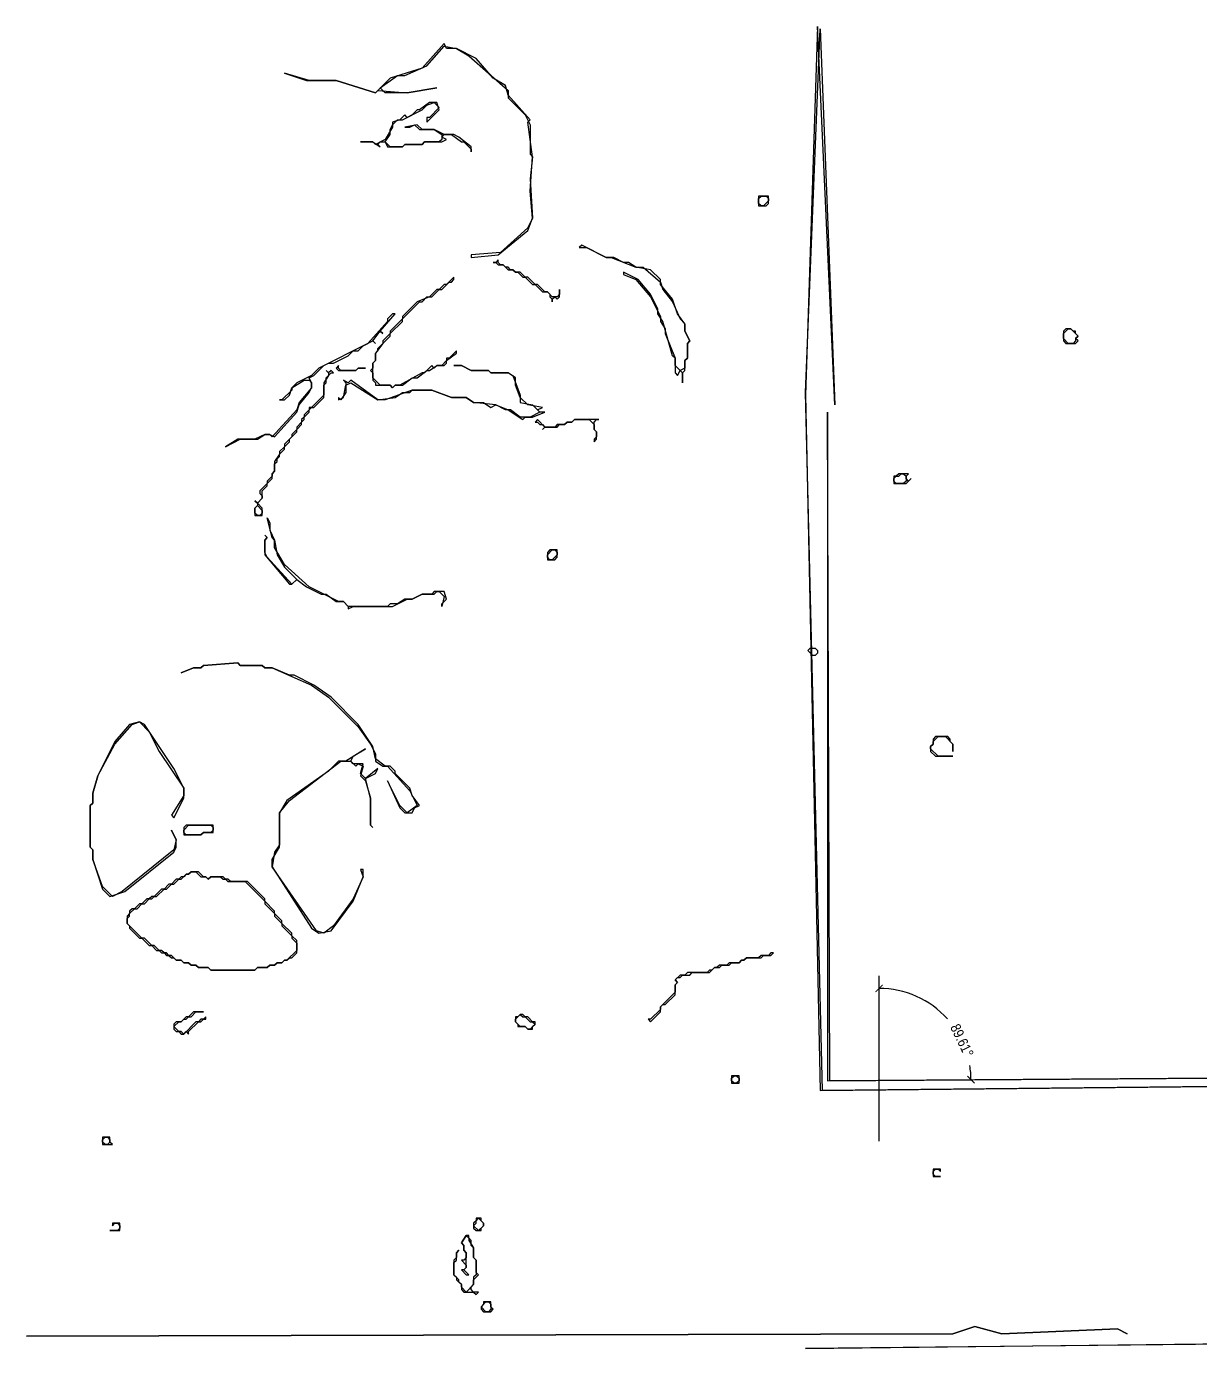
# Model space of a CAD drawing. Header units: inches. Extents: x 0 to 115, y 2 to 63.
# Drawn here: x 0 to 28.86, y 1.69 to 34.19 of the extents above; entities that cross this region are included whole.
import ezdxf

# ---------------------------------------------------------------- set-up
doc = ezdxf.new("R2010")
doc.units = ezdxf.units.IN
doc.styles.add('OpenSansCondensed-Light', font='OpenSansCondensed-Light.ttf')
doc.dimstyles.new('EZDXF', dxfattribs={"dimtxt": 0.25, "dimasz": 0.175, "dimexe": 0.375, "dimexo": 0.125, "dimgap": 0.1, "dimtad": 1, "dimlfac": 100, "dimzin": 12, "dimdsep": 46, "dimtxsty": 'OpenSansCondensed-Light', "dimblk": 'ARCHTICK', "dimcen": 2.5, "dimazin": 3, "dimtfac": 0.5, "dimtmove": 2, "dimatfit": 3, "dimarcsym": 0})

# ---------------------------------------------------------------- blocks, each defined once
blk = doc.blocks.new('_ARCHTICK')
at = {"color": 0, "linetype": 'ByBlock', "const_width": 0.15}
blk.add_lwpolyline([(-0.5, -0.5), (0.5, 0.5)], dxfattribs=at)
blk = doc.blocks.new('*D5')
at = {"color": 0, "lineweight": -2, "transparency": 16777216}
for start, end in [(41.8994, 90), (0.3878, 9.2297)]:
    blk.add_arc((20.959, 8.283), 2.26, start, end, dxfattribs=at)
at = {"layer": 'Defpoints', "color": 0, "transparency": 16777216}
for p in [(20.959, 10.852), (22.084, 10.243), (55.387, 8.516), (19.69, 8.275), (20.959, 6.79)]:
    blk.add_point(p, dxfattribs=at)
at = {"color": 0, "lineweight": -2, "transparency": 16777216, "xscale": 0.175, "yscale": 0.175, "zscale": 0.175}
for p, rotation in [((20.959, 10.544), 180), ((23.219, 8.299), 270.3877827726656)]:
    blk.add_blockref('_ARCHTICK', p, dxfattribs=dict(at, rotation=rotation))
at = {"color": 0, "transparency": 16777216, "insert": (22.998, 9.259), "char_height": 0.25, "attachment_point": 5, "rotation": 295.5645, "style": 'OpenSansCondensed-Light'}
blk.add_mtext('89.61°', dxfattribs=at)

msp = doc.modelspace()

# ---------------------------------------------------------------- linework, layer by layer
msp.add_line((20.9587, 6.79033), (20.9587, 10.85216))
for points in [[(19.4488, 34.1864), (19.1468, 25.1264), (19.5092, 8.0332), (54.964, 8.3956), (57.4404, 8.0936), (54.964, 8.3956), (19.5696, 8.0332), (19.1468, 25.1868), (19.5092, 34.126), (19.8716, 24.8848)], [(19.4488, 34.1864), (19.1468, 25.1264), (19.5092, 8.0332), (54.964, 8.3956), (57.4404, 8.0936), (54.964, 8.3956), (19.5696, 8.0332), (19.1468, 25.1868), (19.5092, 34.126), (19.8716, 24.8848)], [(6.342, 33.0388), (6.8856, 32.8576), (7.6104, 32.8576), (8.5768, 32.5556), (8.6372, 32.616), (9.362, 32.5556), (10.0868, 32.6764), (9.362, 32.5556), (8.8184, 32.5556), (8.6976, 32.6764), (9.1204, 32.9784), (9.3016, 32.9784), (9.8452, 33.22), (10.268, 33.7032), (10.57, 33.6428), (10.872, 33.4616), (11.8384, 32.616), (11.8384, 32.4348), (12.2612, 32.012), (12.382, 31.7704), (12.382, 31.0456), (12.4424, 30.9852), (12.382, 30.4416), (12.4424, 29.4752), (12.3216, 29.2336), (11.6572, 28.6296), (10.9324, 28.5692), (10.9324, 28.5088), (11.5968, 28.5692), (12.3216, 29.1732), (12.4424, 29.4752), (12.382, 30.1396), (12.4424, 30.9852), (12.3216, 31.8308), (12.382, 31.8912), (11.8384, 32.4952), (11.778, 32.7368), (11.476, 32.918), (11.0532, 33.4012), (10.57, 33.6428), (10.3284, 33.6428), (10.268, 33.7636), (9.7244, 33.1596), (8.9392, 32.918), (8.5768, 32.5556), (7.6104, 32.8576), (6.946, 32.8576)], [(6.342, 33.0388), (6.8856, 32.8576), (7.6104, 32.8576), (8.5768, 32.5556), (8.6372, 32.616), (9.362, 32.5556), (10.0868, 32.6764), (9.362, 32.5556), (8.8184, 32.5556), (8.6976, 32.6764), (9.1204, 32.9784), (9.3016, 32.9784), (9.8452, 33.22), (10.268, 33.7032), (10.57, 33.6428), (10.872, 33.4616), (11.8384, 32.616), (11.8384, 32.4348), (12.2612, 32.012), (12.382, 31.7704), (12.382, 31.0456), (12.4424, 30.9852), (12.382, 30.4416), (12.4424, 29.4752), (12.3216, 29.2336), (11.6572, 28.6296), (10.9324, 28.5692), (10.9324, 28.5088), (11.5968, 28.5692), (12.3216, 29.1732), (12.4424, 29.4752), (12.382, 30.1396), (12.4424, 30.9852), (12.3216, 31.8308), (12.382, 31.8912), (11.8384, 32.4952), (11.778, 32.7368), (11.476, 32.918), (11.0532, 33.4012), (10.57, 33.6428), (10.3284, 33.6428), (10.268, 33.7636), (9.7244, 33.1596), (8.9392, 32.918), (8.5768, 32.5556), (7.6104, 32.8576), (6.946, 32.8576)], [(10.9324, 31.106), (10.9324, 31.2268), (10.6304, 31.4684), (10.5096, 31.5288), (10.268, 31.5288), (10.0264, 31.6496), (9.7244, 31.6496), (9.6036, 31.7704), (9.3016, 31.71), (9.4224, 31.71), (9.5432, 31.7704), (9.664, 31.6496), (10.0264, 31.6496), (10.2076, 31.5288), (10.2076, 31.408), (10.1472, 31.3476), (9.7848, 31.3476), (9.7244, 31.2872), (9.3016, 31.2872), (9.2412, 31.2268), (8.9392, 31.2268), (8.8184, 31.3476), (8.9392, 31.5288), (8.9392, 31.6496), (8.9996, 31.7704), (9.1204, 31.8912), (9.2412, 31.8912), (9.7244, 32.1328), (9.8452, 32.2536), (10.0264, 32.314), (10.1472, 32.1932), (9.9056, 31.9516), (9.8452, 31.9516), (9.8452, 31.8308), (10.1472, 32.1328), (10.0868, 32.314), (9.9056, 32.314), (9.664, 32.1328), (9.6036, 32.1328), (9.4828, 32.012), (9.362, 31.9516), (9.3016, 32.012), (9.1808, 31.8912), (8.9996, 31.8308), (8.9996, 31.71), (8.8184, 31.408), (8.5768, 31.2872), (8.5164, 31.3476), (8.2144, 31.3476), (8.5164, 31.3476), (8.6976, 31.2268), (8.6372, 31.2872), (8.6976, 31.3476), (8.8184, 31.3476), (8.8788, 31.2268), (9.2412, 31.2268), (9.3016, 31.2872), (9.7244, 31.2872), (9.7848, 31.3476), (10.2076, 31.3476), (10.3284, 31.408), (10.2076, 31.4684), (10.268, 31.5288), (10.4492, 31.5288), (10.6908, 31.3476), (10.7512, 31.3476), (10.9324, 31.1664)], [(10.9324, 31.106), (10.9324, 31.2268), (10.6304, 31.4684), (10.5096, 31.5288), (10.268, 31.5288), (10.0264, 31.6496), (9.7244, 31.6496), (9.6036, 31.7704), (9.3016, 31.71), (9.4224, 31.71), (9.5432, 31.7704), (9.664, 31.6496), (10.0264, 31.6496), (10.2076, 31.5288), (10.2076, 31.408), (10.1472, 31.3476), (9.7848, 31.3476), (9.7244, 31.2872), (9.3016, 31.2872), (9.2412, 31.2268), (8.9392, 31.2268), (8.8184, 31.3476), (8.9392, 31.5288), (8.9392, 31.6496), (8.9996, 31.7704), (9.1204, 31.8912), (9.2412, 31.8912), (9.7244, 32.1328), (9.8452, 32.2536), (10.0264, 32.314), (10.1472, 32.1932), (9.9056, 31.9516), (9.8452, 31.9516), (9.8452, 31.8308), (10.1472, 32.1328), (10.0868, 32.314), (9.9056, 32.314), (9.664, 32.1328), (9.6036, 32.1328), (9.4828, 32.012), (9.362, 31.9516), (9.3016, 32.012), (9.1808, 31.8912), (8.9996, 31.8308), (8.9996, 31.71), (8.8184, 31.408), (8.5768, 31.2872), (8.5164, 31.3476), (8.2144, 31.3476), (8.5164, 31.3476), (8.6976, 31.2268), (8.6372, 31.2872), (8.6976, 31.3476), (8.8184, 31.3476), (8.8788, 31.2268), (9.2412, 31.2268), (9.3016, 31.2872), (9.7244, 31.2872), (9.7848, 31.3476), (10.2076, 31.3476), (10.3284, 31.408), (10.2076, 31.4684), (10.268, 31.5288), (10.4492, 31.5288), (10.6908, 31.3476), (10.7512, 31.3476), (10.9324, 31.1664)], [(17.9992, 30.0188), (17.9992, 29.7772), (18.1804, 29.7772), (18.2408, 29.8376), (18.2408, 30.0188)], [(17.9992, 30.0188), (17.9992, 29.7772), (18.1804, 29.7772), (18.2408, 29.8376), (18.2408, 30.0188)], [(17.9992, 29.8376), (17.9992, 29.9584), (18.0596, 30.0188), (18.1804, 30.0188), (18.2408, 29.9584), (18.2408, 29.898), (18.12, 29.7772), (18.0596, 29.7772)], [(13.6504, 28.8108), (13.59, 28.7504), (13.7712, 28.7504), (14.2544, 28.5088), (14.3752, 28.5088), (14.9792, 28.2672), (15.1604, 28.2672), (15.5832, 27.9048), (15.6436, 27.7236), (15.8852, 27.4216), (16.0664, 26.9988), (16.1872, 26.878), (16.1872, 26.6968), (16.308, 26.4552), (16.2476, 26.3948), (16.2476, 26.0324), (16.1872, 25.972), (16.1872, 25.7908), (16.0664, 25.7304), (15.9456, 25.8512), (15.9456, 26.0324), (15.8852, 26.0928), (15.6436, 26.9384), (15.5228, 27.1196), (15.5228, 27.2404), (15.3416, 27.6028), (15.0396, 27.9652), (14.6772, 28.1464), (14.6772, 28.086), (14.9792, 27.9652), (15.3416, 27.5424), (15.5832, 27.0592), (15.5832, 26.9384), (15.704, 26.7572), (15.704, 26.6364), (15.9456, 26.0324), (15.9456, 25.67), (16.006, 25.6096), (16.0664, 25.7304), (16.1268, 25.67), (16.1268, 25.4284), (16.1268, 25.67), (16.1872, 25.7304), (16.1872, 25.972), (16.2476, 26.0324), (16.2476, 26.3948), (16.308, 26.4552), (16.1872, 26.6968), (16.1872, 26.878), (16.006, 27.1196), (15.8852, 27.482), (15.5832, 27.8444), (15.5832, 27.9652), (15.3416, 28.2068), (14.9792, 28.2672), (14.798, 28.388), (14.6772, 28.388), (14.4356, 28.5088), (14.2544, 28.5088)], [(13.6504, 28.8108), (13.59, 28.7504), (13.7712, 28.7504), (14.2544, 28.5088), (14.3752, 28.5088), (14.9792, 28.2672), (15.1604, 28.2672), (15.5832, 27.9048), (15.6436, 27.7236), (15.8852, 27.4216), (16.0664, 26.9988), (16.1872, 26.878), (16.1872, 26.6968), (16.308, 26.4552), (16.2476, 26.3948), (16.2476, 26.0324), (16.1872, 25.972), (16.1872, 25.7908), (16.0664, 25.7304), (15.9456, 25.8512), (15.9456, 26.0324), (15.8852, 26.0928), (15.6436, 26.9384), (15.5228, 27.1196), (15.5228, 27.2404), (15.3416, 27.6028), (15.0396, 27.9652), (14.6772, 28.1464), (14.6772, 28.086), (14.9792, 27.9652), (15.3416, 27.5424), (15.5832, 27.0592), (15.5832, 26.9384), (15.704, 26.7572), (15.704, 26.6364), (15.9456, 26.0324), (15.9456, 25.67), (16.006, 25.6096), (16.0664, 25.7304), (16.1268, 25.67), (16.1268, 25.4284), (16.1268, 25.67), (16.1872, 25.7304), (16.1872, 25.972), (16.2476, 26.0324), (16.2476, 26.3948), (16.308, 26.4552), (16.1872, 26.6968), (16.1872, 26.878), (16.006, 27.1196), (15.8852, 27.482), (15.5832, 27.8444), (15.5832, 27.9652), (15.3416, 28.2068), (14.9792, 28.2672), (14.798, 28.388), (14.6772, 28.388), (14.4356, 28.5088), (14.2544, 28.5088)], [(11.476, 28.388), (11.5364, 28.388), (11.5968, 28.3276), (11.7176, 28.3276), (11.8384, 28.2068), (11.9592, 28.2068), (12.0196, 28.1464), (12.08, 28.1464), (12.2008, 28.0256), (12.2612, 28.0256), (12.4424, 27.8444), (12.5028, 27.8444), (12.684, 27.6632), (12.8048, 27.6632), (12.8652, 27.6028), (12.8652, 27.5424), (12.9256, 27.482), (12.9256, 27.4216), (12.9256, 27.482), (12.986, 27.5424), (13.0464, 27.482), (13.1068, 27.5424), (13.1068, 27.7236), (13.1068, 27.6028), (13.0464, 27.5424), (12.9256, 27.5424), (12.8048, 27.6632), (12.7444, 27.6632), (12.5632, 27.8444), (12.5028, 27.8444), (12.3216, 28.0256), (12.2612, 28.0256), (12.1404, 28.1464), (12.0196, 28.1464), (11.9592, 28.2068), (11.8988, 28.2068), (11.8384, 28.2672), (11.778, 28.2672), (11.7176, 28.3276), (11.6572, 28.3276), (11.5968, 28.388), (11.5968, 28.4484), (11.5364, 28.388)], [(11.476, 28.388), (11.5364, 28.388), (11.5968, 28.3276), (11.7176, 28.3276), (11.8384, 28.2068), (11.9592, 28.2068), (12.0196, 28.1464), (12.08, 28.1464), (12.2008, 28.0256), (12.2612, 28.0256), (12.4424, 27.8444), (12.5028, 27.8444), (12.684, 27.6632), (12.8048, 27.6632), (12.8652, 27.6028), (12.8652, 27.5424), (12.9256, 27.482), (12.9256, 27.4216), (12.9256, 27.482), (12.986, 27.5424), (13.0464, 27.482), (13.1068, 27.5424), (13.1068, 27.7236), (13.1068, 27.6028), (13.0464, 27.5424), (12.9256, 27.5424), (12.8048, 27.6632), (12.7444, 27.6632), (12.5632, 27.8444), (12.5028, 27.8444), (12.3216, 28.0256), (12.2612, 28.0256), (12.1404, 28.1464), (12.0196, 28.1464), (11.9592, 28.2068), (11.8988, 28.2068), (11.8384, 28.2672), (11.778, 28.2672), (11.7176, 28.3276), (11.6572, 28.3276), (11.5968, 28.388), (11.5968, 28.4484), (11.5364, 28.388)], [(10.5096, 28.0256), (10.3284, 27.8444), (10.268, 27.8444), (10.1472, 27.7236), (10.0868, 27.7236), (9.9056, 27.5424), (9.6036, 27.4216), (9.2412, 27.0592), (9.2412, 26.9988), (8.9392, 26.6968), (8.9392, 26.6364), (8.758, 26.4552), (8.758, 26.3948), (8.5768, 26.1532), (8.5768, 25.972), (8.5164, 25.9116), (8.5164, 25.7908), (8.456, 25.7304), (8.5164, 25.67), (8.5164, 25.4888), (8.5768, 25.4284), (8.5768, 25.368), (8.9392, 25.368), (8.9996, 25.3076), (9.06, 25.368), (9.2412, 25.368), (9.4828, 25.5492), (9.6036, 25.5492), (9.8452, 25.7304), (9.9056, 25.7304), (10.0868, 25.8512), (10.268, 25.8512), (10.3284, 25.9116), (10.3284, 25.972), (10.57, 26.1532), (10.57, 26.2136), (10.3888, 26.0324), (10.3284, 26.0324), (10.3284, 25.972), (10.2076, 25.8512), (10.0868, 25.8512), (10.0264, 25.7908), (9.966, 25.8512), (9.7848, 25.67), (9.7244, 25.67), (9.1808, 25.368), (9.06, 25.368), (8.9996, 25.3076), (8.9392, 25.368), (8.6976, 25.368), (8.5164, 25.5492), (8.5164, 25.9116), (8.5768, 25.972), (8.5768, 26.1532), (8.6372, 26.2136), (8.6372, 26.274), (8.9392, 26.576), (8.9392, 26.6364), (9.2412, 26.9384), (9.2412, 26.9988), (9.664, 27.4216), (9.7244, 27.4216), (9.8452, 27.5424), (9.966, 27.5424), (10.1472, 27.7236), (10.2076, 27.7236), (10.3888, 27.9048), (10.4492, 27.9048), (10.5096, 27.9652)], [(10.5096, 28.0256), (10.3284, 27.8444), (10.268, 27.8444), (10.1472, 27.7236), (10.0868, 27.7236), (9.9056, 27.5424), (9.6036, 27.4216), (9.2412, 27.0592), (9.2412, 26.9988), (8.9392, 26.6968), (8.9392, 26.6364), (8.758, 26.4552), (8.758, 26.3948), (8.5768, 26.1532), (8.5768, 25.972), (8.5164, 25.9116), (8.5164, 25.7908), (8.456, 25.7304), (8.5164, 25.67), (8.5164, 25.4888), (8.5768, 25.4284), (8.5768, 25.368), (8.9392, 25.368), (8.9996, 25.3076), (9.06, 25.368), (9.2412, 25.368), (9.4828, 25.5492), (9.6036, 25.5492), (9.8452, 25.7304), (9.9056, 25.7304), (10.0868, 25.8512), (10.268, 25.8512), (10.3284, 25.9116), (10.3284, 25.972), (10.57, 26.1532), (10.57, 26.2136), (10.3888, 26.0324), (10.3284, 26.0324), (10.3284, 25.972), (10.2076, 25.8512), (10.0868, 25.8512), (10.0264, 25.7908), (9.966, 25.8512), (9.7848, 25.67), (9.7244, 25.67), (9.1808, 25.368), (9.06, 25.368), (8.9996, 25.3076), (8.9392, 25.368), (8.6976, 25.368), (8.5164, 25.5492), (8.5164, 25.9116), (8.5768, 25.972), (8.5768, 26.1532), (8.6372, 26.2136), (8.6372, 26.274), (8.9392, 26.576), (8.9392, 26.6364), (9.2412, 26.9384), (9.2412, 26.9988), (9.664, 27.4216), (9.7244, 27.4216), (9.8452, 27.5424), (9.966, 27.5424), (10.1472, 27.7236), (10.2076, 27.7236), (10.3888, 27.9048), (10.4492, 27.9048), (10.5096, 27.9652)], [(9.06, 27.1196), (8.9996, 27.1196), (8.8788, 26.9988), (8.8788, 26.9384), (8.3956, 26.3948), (7.1876, 25.7908), (7.0064, 25.6096), (6.644, 25.4284), (6.5232, 25.3076), (6.5232, 25.2472), (6.2816, 25.0056), (6.2212, 25.0056), (6.342, 25.0056), (6.4628, 25.1264), (6.5232, 25.3076), (6.8252, 25.4888), (6.946, 25.4888), (7.0064, 25.4284), (7.0064, 25.3076), (6.7044, 24.9452), (6.644, 24.764), (6.04, 24.0996), (5.9796, 24.16), (5.8588, 24.16), (5.6172, 24.0392), (5.1944, 24.0392), (4.8924, 23.858), (5.2548, 24.0392), (5.6776, 24.0392), (5.8588, 24.16), (5.9796, 24.16), (6.1004, 24.0996), (6.644, 24.7036), (6.7044, 24.8848), (6.946, 25.1868), (7.0064, 25.3076), (7.0064, 25.4284), (6.946, 25.5492), (7.0668, 25.6096), (7.3084, 25.8512), (7.4292, 25.9116), (7.55, 25.9116), (7.9124, 26.0928), (8.0332, 26.2136), (8.154, 26.2136), (8.2748, 26.3344), (8.5164, 26.4552), (8.5768, 26.3948), (8.5164, 26.4552), (8.6976, 26.6968), (8.758, 26.6364), (8.6976, 26.6968)], [(9.06, 27.1196), (8.9996, 27.1196), (8.8788, 26.9988), (8.8788, 26.9384), (8.3956, 26.3948), (7.1876, 25.7908), (7.0064, 25.6096), (6.644, 25.4284), (6.5232, 25.3076), (6.5232, 25.2472), (6.2816, 25.0056), (6.2212, 25.0056), (6.342, 25.0056), (6.4628, 25.1264), (6.5232, 25.3076), (6.8252, 25.4888), (6.946, 25.4888), (7.0064, 25.4284), (7.0064, 25.3076), (6.7044, 24.9452), (6.644, 24.764), (6.04, 24.0996), (5.9796, 24.16), (5.8588, 24.16), (5.6172, 24.0392), (5.1944, 24.0392), (4.8924, 23.858), (5.2548, 24.0392), (5.6776, 24.0392), (5.8588, 24.16), (5.9796, 24.16), (6.1004, 24.0996), (6.644, 24.7036), (6.7044, 24.8848), (6.946, 25.1868), (7.0064, 25.3076), (7.0064, 25.4284), (6.946, 25.5492), (7.0668, 25.6096), (7.3084, 25.8512), (7.4292, 25.9116), (7.55, 25.9116), (7.9124, 26.0928), (8.0332, 26.2136), (8.154, 26.2136), (8.2748, 26.3344), (8.5164, 26.4552), (8.5768, 26.3948), (8.5164, 26.4552), (8.6976, 26.6968), (8.758, 26.6364), (8.6976, 26.6968)], [(25.5492, 26.7572), (25.4888, 26.6968), (25.4888, 26.4552), (25.5492, 26.3948), (25.7908, 26.3948), (25.8512, 26.4552), (25.7908, 26.5156), (25.8512, 26.576), (25.7908, 26.6364), (25.7908, 26.6968), (25.7304, 26.6968), (25.67, 26.7572)], [(25.5492, 26.7572), (25.4888, 26.6968), (25.4888, 26.4552), (25.5492, 26.3948), (25.7908, 26.3948), (25.8512, 26.4552), (25.7908, 26.5156), (25.8512, 26.576), (25.7908, 26.6364), (25.7908, 26.6968), (25.7304, 26.6968), (25.67, 26.7572)], [(25.6096, 26.7572), (25.67, 26.7572), (25.8512, 26.576), (25.7908, 26.5156), (25.7908, 26.4552), (25.7304, 26.3948), (25.6096, 26.3948), (25.4888, 26.5156), (25.4888, 26.6364)], [(7.4896, 25.7304), (7.4292, 25.67), (7.3688, 25.7304), (7.4292, 25.67), (7.4292, 25.6096), (7.3084, 25.4284), (7.3084, 25.1264), (7.0064, 24.8244), (6.946, 24.8244), (6.946, 24.764), (6.8252, 24.6432), (6.8252, 24.5828), (6.7648, 24.5224), (6.7648, 24.462), (6.644, 24.3412), (6.644, 24.2808), (6.5232, 24.16), (6.5232, 24.0996), (6.342, 23.9184), (6.342, 23.858), (6.2212, 23.7372), (6.2212, 23.6768), (6.1004, 23.4956), (6.1004, 23.254), (6.04, 23.1936), (6.04, 23.1332), (5.9192, 23.0124), (5.9192, 22.952), (5.738, 22.7708), (5.738, 22.7104), (5.7984, 22.65), (5.7984, 22.5896), (5.6776, 22.4688), (5.6172, 22.5292), (5.6776, 22.4688), (5.6776, 22.4084), (5.6172, 22.348), (5.6172, 22.1668), (5.7984, 22.1668), (5.7984, 22.348), (5.6776, 22.4688), (5.7984, 22.5896), (5.7984, 22.7708), (5.9192, 22.8916), (5.9192, 22.952), (6.04, 23.0728), (6.04, 23.1936), (6.1004, 23.254), (6.1004, 23.4352), (6.1608, 23.4956), (6.1608, 23.556), (6.2212, 23.6164), (6.2212, 23.6768), (6.342, 23.7976), (6.342, 23.858), (6.4628, 23.9788), (6.4628, 24.0392), (6.644, 24.2204), (6.644, 24.2808), (6.7648, 24.4016), (6.7648, 24.462), (6.8252, 24.5224), (6.8252, 24.5828), (6.946, 24.7036), (6.946, 24.764), (7.0064, 24.8244), (7.0668, 24.8244), (7.3084, 25.066), (7.3084, 25.368), (7.3688, 25.4284), (7.3688, 25.5492), (7.4896, 25.67), (7.55, 25.67)], [(7.4896, 25.7304), (7.4292, 25.67), (7.3688, 25.7304), (7.4292, 25.67), (7.4292, 25.6096), (7.3084, 25.4284), (7.3084, 25.1264), (7.0064, 24.8244), (6.946, 24.8244), (6.946, 24.764), (6.8252, 24.6432), (6.8252, 24.5828), (6.7648, 24.5224), (6.7648, 24.462), (6.644, 24.3412), (6.644, 24.2808), (6.5232, 24.16), (6.5232, 24.0996), (6.342, 23.9184), (6.342, 23.858), (6.2212, 23.7372), (6.2212, 23.6768), (6.1004, 23.4956), (6.1004, 23.254), (6.04, 23.1936), (6.04, 23.1332), (5.9192, 23.0124), (5.9192, 22.952), (5.738, 22.7708), (5.738, 22.7104), (5.7984, 22.65), (5.7984, 22.5896), (5.6776, 22.4688), (5.6172, 22.5292), (5.6776, 22.4688), (5.6776, 22.4084), (5.6172, 22.348), (5.6172, 22.1668), (5.7984, 22.1668), (5.7984, 22.348), (5.6776, 22.4688), (5.7984, 22.5896), (5.7984, 22.7708), (5.9192, 22.8916), (5.9192, 22.952), (6.04, 23.0728), (6.04, 23.1936), (6.1004, 23.254), (6.1004, 23.4352), (6.1608, 23.4956), (6.1608, 23.556), (6.2212, 23.6164), (6.2212, 23.6768), (6.342, 23.7976), (6.342, 23.858), (6.4628, 23.9788), (6.4628, 24.0392), (6.644, 24.2204), (6.644, 24.2808), (6.7648, 24.4016), (6.7648, 24.462), (6.8252, 24.5224), (6.8252, 24.5828), (6.946, 24.7036), (6.946, 24.764), (7.0064, 24.8244), (7.0668, 24.8244), (7.3084, 25.066), (7.3084, 25.368), (7.3688, 25.4284), (7.3688, 25.5492), (7.4896, 25.67), (7.55, 25.67)], [(7.6104, 25.7908), (7.6708, 25.7304), (8.0936, 25.7304), (8.154, 25.7908), (8.3352, 25.7908), (8.154, 25.7908), (8.0936, 25.7304), (7.7312, 25.7304), (7.6708, 25.7908), (7.6708, 25.8512)], [(7.6104, 25.7908), (7.6708, 25.7304), (8.0936, 25.7304), (8.154, 25.7908), (8.3352, 25.7908), (8.154, 25.7908), (8.0936, 25.7304), (7.7312, 25.7304), (7.6708, 25.7908), (7.6708, 25.8512)], [(12.7444, 24.7036), (12.6236, 24.7036), (12.5632, 24.764), (12.684, 24.8244), (12.3216, 24.8848), (12.1404, 25.066), (12.0196, 25.368), (12.0196, 25.5492), (11.8384, 25.67), (11.4156, 25.67), (11.3552, 25.7304), (10.9324, 25.7304), (10.6908, 25.8512), (10.5096, 25.8512), (10.6908, 25.8512), (10.9324, 25.7304), (11.3552, 25.7304), (11.4156, 25.67), (11.8384, 25.67), (11.9592, 25.6096), (12.1404, 25.1264), (12.1404, 24.9452), (12.4424, 24.8848), (12.6236, 24.7036), (12.382, 24.5828), (12.1404, 24.5828), (11.8988, 24.764), (11.778, 24.764), (11.5364, 24.8848), (10.9928, 24.9452), (10.8116, 25.066), (10.4492, 25.066), (9.966, 25.2472), (9.4828, 25.2472), (8.8184, 25.0056), (8.6372, 25.0056), (7.9728, 25.4888), (7.9124, 25.4284), (7.7916, 25.4888), (7.852, 25.4284), (7.852, 25.1868), (7.7312, 25.0056), (7.6708, 25.066), (7.6708, 25.0056), (7.7916, 25.066), (7.852, 25.368), (7.9728, 25.4284), (8.6372, 25.0056), (9.06, 25.066), (9.2412, 25.1868), (9.4224, 25.1868), (9.4828, 25.2472), (9.966, 25.2472), (10.4492, 25.066), (10.8116, 25.066), (10.9928, 24.9452), (11.2344, 24.9452), (11.4156, 24.8244), (11.5364, 24.8848), (11.8384, 24.764), (12.2008, 24.5224), (12.2612, 24.5828), (12.4424, 24.5828)], [(12.7444, 24.7036), (12.6236, 24.7036), (12.5632, 24.764), (12.684, 24.8244), (12.3216, 24.8848), (12.1404, 25.066), (12.0196, 25.368), (12.0196, 25.5492), (11.8384, 25.67), (11.4156, 25.67), (11.3552, 25.7304), (10.9324, 25.7304), (10.6908, 25.8512), (10.5096, 25.8512), (10.6908, 25.8512), (10.9324, 25.7304), (11.3552, 25.7304), (11.4156, 25.67), (11.8384, 25.67), (11.9592, 25.6096), (12.1404, 25.1264), (12.1404, 24.9452), (12.4424, 24.8848), (12.6236, 24.7036), (12.382, 24.5828), (12.1404, 24.5828), (11.8988, 24.764), (11.778, 24.764), (11.5364, 24.8848), (10.9928, 24.9452), (10.8116, 25.066), (10.4492, 25.066), (9.966, 25.2472), (9.4828, 25.2472), (8.8184, 25.0056), (8.6372, 25.0056), (7.9728, 25.4888), (7.9124, 25.4284), (7.7916, 25.4888), (7.852, 25.4284), (7.852, 25.1868), (7.7312, 25.0056), (7.6708, 25.066), (7.6708, 25.0056), (7.7916, 25.066), (7.852, 25.368), (7.9728, 25.4284), (8.6372, 25.0056), (9.06, 25.066), (9.2412, 25.1868), (9.4224, 25.1868), (9.4828, 25.2472), (9.966, 25.2472), (10.4492, 25.066), (10.8116, 25.066), (10.9928, 24.9452), (11.2344, 24.9452), (11.4156, 24.8244), (11.5364, 24.8848), (11.8384, 24.764), (12.2008, 24.5224), (12.2612, 24.5828), (12.4424, 24.5828)], [(19.6904, 24.7036), (19.6904, 8.2748), (55.3868, 8.5164), (19.7508, 8.2748)], [(19.6904, 24.7036), (19.6904, 8.2748), (55.3868, 8.5164), (19.7508, 8.2748)], [(12.5028, 24.462), (12.5632, 24.462), (12.6236, 24.4016), (12.684, 24.4016), (12.7444, 24.3412), (12.684, 24.2808), (12.7444, 24.3412), (13.0464, 24.3412), (13.1068, 24.4016), (13.2276, 24.4016), (13.288, 24.462), (13.4088, 24.462), (13.4692, 24.5224), (13.8316, 24.5224), (13.9524, 24.4016), (13.9524, 24.2808), (14.0128, 24.2204), (14.0128, 24.0996), (13.9524, 24.0392), (13.9524, 23.9788), (14.0128, 24.0392), (14.0128, 24.2204), (13.9524, 24.2808), (13.9524, 24.462), (14.0128, 24.5224), (14.0732, 24.5224), (13.4692, 24.5224), (13.4088, 24.462), (13.288, 24.462), (13.2276, 24.4016), (13.0464, 24.4016), (12.986, 24.3412), (12.7444, 24.3412), (12.5632, 24.5224)], [(12.5028, 24.462), (12.5632, 24.462), (12.6236, 24.4016), (12.684, 24.4016), (12.7444, 24.3412), (12.684, 24.2808), (12.7444, 24.3412), (13.0464, 24.3412), (13.1068, 24.4016), (13.2276, 24.4016), (13.288, 24.462), (13.4088, 24.462), (13.4692, 24.5224), (13.8316, 24.5224), (13.9524, 24.4016), (13.9524, 24.2808), (14.0128, 24.2204), (14.0128, 24.0996), (13.9524, 24.0392), (13.9524, 23.9788), (14.0128, 24.0392), (14.0128, 24.2204), (13.9524, 24.2808), (13.9524, 24.462), (14.0128, 24.5224), (14.0732, 24.5224), (13.4692, 24.5224), (13.4088, 24.462), (13.288, 24.462), (13.2276, 24.4016), (13.0464, 24.4016), (12.986, 24.3412), (12.7444, 24.3412), (12.5632, 24.5224)], [(21.3212, 22.952), (21.6232, 22.952), (21.744, 23.0728), (21.6836, 23.0124), (21.6232, 23.0728), (21.6232, 23.1332), (21.6836, 23.1936), (21.442, 23.1936), (21.3816, 23.1332), (21.3212, 23.1332)], [(21.3212, 22.952), (21.6232, 22.952), (21.744, 23.0728), (21.6836, 23.0124), (21.6232, 23.0728), (21.6232, 23.1332), (21.6836, 23.1936), (21.442, 23.1936), (21.3816, 23.1332), (21.3212, 23.1332)], [(21.3212, 23.0728), (21.3816, 23.1332), (21.442, 23.1332), (21.5024, 23.1936), (21.5628, 23.1936), (21.6232, 23.1332), (21.6232, 23.0124), (21.5628, 22.952), (21.3816, 22.952), (21.3212, 23.0124)], [(5.6172, 22.348), (5.6776, 22.4084), (5.7984, 22.2876), (5.7984, 22.2272), (5.738, 22.1668), (5.6776, 22.1668), (5.6172, 22.2272)], [(5.9192, 22.1064), (5.9796, 21.9856), (5.9796, 21.8044), (6.1004, 21.5628), (6.1608, 21.2004), (6.342, 20.8984), (6.644, 20.5964), (6.5232, 20.4756), (5.9192, 21.14), (5.8588, 21.2608), (5.8588, 21.5628), (5.9192, 21.6232), (5.8588, 21.6836), (5.9192, 21.6232), (5.8588, 21.5628), (5.8588, 21.2004), (6.4628, 20.4756), (6.5232, 20.4756), (6.644, 20.5964), (6.8856, 20.4152), (7.248, 20.234), (7.3688, 20.234), (7.6104, 20.0528), (7.7916, 20.0528), (7.9124, 19.932), (7.9124, 19.8716), (8.0332, 19.932), (8.9996, 19.932), (9.362, 20.1132), (9.4828, 20.1132), (9.7244, 20.234), (10.0264, 20.234), (10.0868, 20.2944), (10.1472, 20.2944), (10.268, 20.1736), (10.2076, 19.932), (10.2076, 19.9924), (10.3284, 20.1132), (10.268, 20.2944), (10.0264, 20.2944), (9.966, 20.234), (9.7244, 20.234), (9.4828, 20.1132), (9.3016, 20.1132), (9.1204, 19.9924), (8.9392, 19.9924), (8.8788, 19.932), (7.9124, 19.932), (7.7916, 20.0528), (7.6708, 20.0528), (6.946, 20.4152), (6.342, 20.9588), (6.1004, 21.3816), (6.1004, 21.5628), (6.04, 21.6232)], [(5.9192, 22.1064), (5.9796, 21.9856), (5.9796, 21.8044), (6.1004, 21.5628), (6.1608, 21.2004), (6.342, 20.8984), (6.644, 20.5964), (6.5232, 20.4756), (5.9192, 21.14), (5.8588, 21.2608), (5.8588, 21.5628), (5.9192, 21.6232), (5.8588, 21.6836), (5.9192, 21.6232), (5.8588, 21.5628), (5.8588, 21.2004), (6.4628, 20.4756), (6.5232, 20.4756), (6.644, 20.5964), (6.8856, 20.4152), (7.248, 20.234), (7.3688, 20.234), (7.6104, 20.0528), (7.7916, 20.0528), (7.9124, 19.932), (7.9124, 19.8716), (8.0332, 19.932), (8.9996, 19.932), (9.362, 20.1132), (9.4828, 20.1132), (9.7244, 20.234), (10.0264, 20.234), (10.0868, 20.2944), (10.1472, 20.2944), (10.268, 20.1736), (10.2076, 19.932), (10.2076, 19.9924), (10.3284, 20.1132), (10.268, 20.2944), (10.0264, 20.2944), (9.966, 20.234), (9.7244, 20.234), (9.4828, 20.1132), (9.3016, 20.1132), (9.1204, 19.9924), (8.9392, 19.9924), (8.8788, 19.932), (7.9124, 19.932), (7.7916, 20.0528), (7.6708, 20.0528), (6.946, 20.4152), (6.342, 20.9588), (6.1004, 21.3816), (6.1004, 21.5628), (6.04, 21.6232)], [(12.8652, 21.3212), (12.8048, 21.2608), (12.8048, 21.0796), (12.986, 21.0796), (13.0464, 21.14), (13.0464, 21.3212)], [(12.8652, 21.3212), (12.8048, 21.2608), (12.8048, 21.0796), (12.986, 21.0796), (13.0464, 21.14), (13.0464, 21.3212)], [(12.986, 21.3212), (13.0464, 21.2608), (13.0464, 21.2004), (12.9256, 21.0796), (12.8652, 21.0796), (12.8048, 21.14), (12.8048, 21.2004), (12.9256, 21.3212)], [(19.2072, 18.8448), (19.2676, 18.9052), (19.3884, 18.9052), (19.4488, 18.8448), (19.4488, 18.7844), (19.3884, 18.724), (19.328, 18.724)], [(3.8052, 18.3012), (4.1072, 18.422), (4.2884, 18.422), (4.3488, 18.4824), (5.1944, 18.5428), (5.2548, 18.4824), (5.7984, 18.4824), (5.8588, 18.422), (6.04, 18.422), (7.0064, 17.9992), (7.4292, 17.6972), (8.154, 16.9724), (8.456, 16.5496), (8.5768, 16.308), (8.5768, 16.1268), (8.758, 16.006), (8.8788, 16.006), (9.4224, 15.402), (9.6036, 15.0396), (9.362, 14.8584), (9.1808, 15.0396), (8.8788, 15.6436), (9.1808, 14.9792), (9.3016, 14.8584), (9.4828, 14.8584), (9.5432, 14.9792), (9.664, 15.0396), (9.4828, 15.2812), (9.4224, 15.4624), (9.06, 15.8248), (9.06, 15.8852), (8.9392, 16.006), (8.8184, 16.006), (8.5768, 16.1872), (8.5164, 16.4892), (8.154, 17.0328), (7.4896, 17.6972), (7.0668, 17.9992), (6.5836, 18.2408), (6.4628, 18.2408), (6.04, 18.422), (5.8588, 18.422), (5.7984, 18.4824), (5.2548, 18.4824), (5.1944, 18.5428), (4.3488, 18.4824), (4.2884, 18.422), (4.1072, 18.422)], [(3.8052, 18.3012), (4.1072, 18.422), (4.2884, 18.422), (4.3488, 18.4824), (5.1944, 18.5428), (5.2548, 18.4824), (5.7984, 18.4824), (5.8588, 18.422), (6.04, 18.422), (7.0064, 17.9992), (7.4292, 17.6972), (8.154, 16.9724), (8.456, 16.5496), (8.5768, 16.308), (8.5768, 16.1268), (8.758, 16.006), (8.8788, 16.006), (9.4224, 15.402), (9.6036, 15.0396), (9.362, 14.8584), (9.1808, 15.0396), (8.8788, 15.6436), (9.1808, 14.9792), (9.3016, 14.8584), (9.4828, 14.8584), (9.5432, 14.9792), (9.664, 15.0396), (9.4828, 15.2812), (9.4224, 15.4624), (9.06, 15.8248), (9.06, 15.8852), (8.9392, 16.006), (8.8184, 16.006), (8.5768, 16.1872), (8.5164, 16.4892), (8.154, 17.0328), (7.4896, 17.6972), (7.0668, 17.9992), (6.5836, 18.2408), (6.4628, 18.2408), (6.04, 18.422), (5.8588, 18.422), (5.7984, 18.4824), (5.2548, 18.4824), (5.1944, 18.5428), (4.3488, 18.4824), (4.2884, 18.422), (4.1072, 18.422)], [(2.7784, 17.0932), (3.02, 16.8516), (3.2616, 16.3684), (3.8656, 15.4624), (3.8656, 15.2812), (3.5636, 14.798), (3.624, 14.7376), (3.8656, 15.2208), (3.8656, 15.4624), (3.624, 15.9456), (2.8992, 17.0328), (2.7784, 17.0932), (2.5368, 17.0328), (2.1744, 16.61), (1.7516, 15.7644), (1.6308, 15.3416), (1.6308, 15.1), (1.5704, 15.0396), (1.5704, 14.0128), (1.6308, 13.9524), (1.6308, 13.7108), (1.8724, 12.986), (2.0536, 12.8048), (2.416, 12.9256), (3.624, 13.892), (3.6844, 14.0128), (3.6844, 14.194), (3.5636, 14.4356), (3.6844, 14.194), (3.624, 13.9524), (2.3556, 12.9256), (2.114, 12.8048), (1.8724, 13.0464), (1.6308, 13.7108), (1.6308, 13.9524), (1.5704, 14.0128), (1.5704, 15.0396), (1.6308, 15.1), (1.6308, 15.3416), (1.7516, 15.7644), (2.1744, 16.5496), (2.5972, 17.0328)], [(2.7784, 17.0932), (3.02, 16.8516), (3.2616, 16.3684), (3.8656, 15.4624), (3.8656, 15.2812), (3.5636, 14.798), (3.624, 14.7376), (3.8656, 15.2208), (3.8656, 15.4624), (3.624, 15.9456), (2.8992, 17.0328), (2.7784, 17.0932), (2.5368, 17.0328), (2.1744, 16.61), (1.7516, 15.7644), (1.6308, 15.3416), (1.6308, 15.1), (1.5704, 15.0396), (1.5704, 14.0128), (1.6308, 13.9524), (1.6308, 13.7108), (1.8724, 12.986), (2.0536, 12.8048), (2.416, 12.9256), (3.624, 13.892), (3.6844, 14.0128), (3.6844, 14.194), (3.5636, 14.4356), (3.6844, 14.194), (3.624, 13.9524), (2.3556, 12.9256), (2.114, 12.8048), (1.8724, 13.0464), (1.6308, 13.7108), (1.6308, 13.9524), (1.5704, 14.0128), (1.5704, 15.0396), (1.6308, 15.1), (1.6308, 15.3416), (1.7516, 15.7644), (2.1744, 16.5496), (2.5972, 17.0328)], [(22.348, 16.7308), (22.2876, 16.6704), (22.2876, 16.5496), (22.2272, 16.4892), (22.2272, 16.3684), (22.348, 16.2476), (22.7708, 16.2476), (22.4084, 16.2476), (22.2272, 16.4288), (22.2272, 16.4892), (22.2876, 16.5496), (22.2876, 16.61), (22.4084, 16.7308), (22.5896, 16.7308), (22.7708, 16.5496), (22.7708, 16.3684), (22.7708, 16.5496), (22.7104, 16.61), (22.7104, 16.6704), (22.65, 16.7308)], [(22.348, 16.7308), (22.2876, 16.6704), (22.2876, 16.5496), (22.2272, 16.4892), (22.2272, 16.3684), (22.348, 16.2476), (22.7708, 16.2476), (22.4084, 16.2476), (22.2272, 16.4288), (22.2272, 16.4892), (22.2876, 16.5496), (22.2876, 16.61), (22.4084, 16.7308), (22.5896, 16.7308), (22.7708, 16.5496), (22.7708, 16.3684), (22.7708, 16.5496), (22.7104, 16.61), (22.7104, 16.6704), (22.65, 16.7308)], [(8.3352, 16.4288), (7.852, 16.1268), (7.6708, 16.1268), (7.4292, 15.8852), (6.4024, 15.1604), (6.2212, 14.8584), (6.2212, 14.0732), (6.1004, 13.892), (6.04, 13.5296), (7.0064, 12.0196), (7.1876, 11.8988), (7.4896, 11.9592), (8.0332, 12.684), (8.2748, 13.288), (8.2748, 13.4692), (8.2144, 13.4692), (8.2748, 13.288), (8.0332, 12.7444), (7.55, 12.08), (7.3084, 11.8988), (7.1272, 11.9592), (6.04, 13.5296), (6.04, 13.7108), (6.2212, 14.0128), (6.2212, 14.8584), (6.4628, 15.1604), (7.7312, 16.1268), (7.9728, 16.1268), (8.0936, 16.006), (8.154, 16.0664), (8.2748, 16.006), (8.2144, 15.7644), (8.3352, 15.6436), (8.456, 15.2208), (8.456, 14.5564), (8.5164, 14.496), (8.456, 14.5564), (8.456, 15.2208), (8.3352, 15.704), (8.5768, 15.8248), (8.6372, 15.9456), (8.3352, 15.704), (8.2144, 15.8248), (8.2748, 16.0664), (8.0332, 16.0664), (7.9728, 16.1268), (8.0332, 16.2476)], [(8.3352, 16.4288), (7.852, 16.1268), (7.6708, 16.1268), (7.4292, 15.8852), (6.4024, 15.1604), (6.2212, 14.8584), (6.2212, 14.0732), (6.1004, 13.892), (6.04, 13.5296), (7.0064, 12.0196), (7.1876, 11.8988), (7.4896, 11.9592), (8.0332, 12.684), (8.2748, 13.288), (8.2748, 13.4692), (8.2144, 13.4692), (8.2748, 13.288), (8.0332, 12.7444), (7.55, 12.08), (7.3084, 11.8988), (7.1272, 11.9592), (6.04, 13.5296), (6.04, 13.7108), (6.2212, 14.0128), (6.2212, 14.8584), (6.4628, 15.1604), (7.7312, 16.1268), (7.9728, 16.1268), (8.0936, 16.006), (8.154, 16.0664), (8.2748, 16.006), (8.2144, 15.7644), (8.3352, 15.6436), (8.456, 15.2208), (8.456, 14.5564), (8.5164, 14.496), (8.456, 14.5564), (8.456, 15.2208), (8.3352, 15.704), (8.5768, 15.8248), (8.6372, 15.9456), (8.3352, 15.704), (8.2144, 15.8248), (8.2748, 16.0664), (8.0332, 16.0664), (7.9728, 16.1268), (8.0332, 16.2476)], [(3.8656, 14.496), (3.8656, 14.3148), (4.2884, 14.3148), (4.3488, 14.3752), (4.5904, 14.3752), (4.5904, 14.5564), (3.926, 14.5564)], [(3.8656, 14.496), (3.8656, 14.3148), (4.2884, 14.3148), (4.3488, 14.3752), (4.5904, 14.3752), (4.5904, 14.5564), (3.926, 14.5564)], [(3.8656, 14.3752), (3.8656, 14.4356), (3.9864, 14.5564), (4.53, 14.5564), (4.5904, 14.496), (4.5904, 14.4356), (4.53, 14.3752), (4.3488, 14.3752), (4.2884, 14.3148), (3.926, 14.3148)], [(2.4764, 12.3216), (2.4764, 12.1404), (2.5368, 12.08), (2.5368, 12.0196), (2.7784, 11.778), (2.8388, 11.778), (3.02, 11.5968), (3.0804, 11.5968), (3.2012, 11.476), (3.2616, 11.476), (3.322, 11.4156), (3.3824, 11.4156), (3.4428, 11.3552), (3.5032, 11.3552), (3.5636, 11.2948), (3.624, 11.2948), (3.6844, 11.2344), (3.8052, 11.2344), (3.8656, 11.174), (3.9864, 11.174), (4.0468, 11.1136), (4.1676, 11.1136), (4.228, 11.0532), (4.4696, 11.0532), (4.53, 10.9928), (5.6172, 10.9928), (5.6776, 11.0532), (5.9192, 11.0532), (5.9796, 11.1136), (6.1004, 11.1136), (6.1608, 11.174), (6.2816, 11.174), (6.342, 11.2344), (6.4024, 11.2344), (6.4628, 11.2948), (6.5232, 11.2948), (6.644, 11.4156), (6.644, 11.7176), (6.5232, 11.8384), (6.5232, 11.8988), (6.2816, 12.1404), (6.2816, 12.2008), (6.1004, 12.382), (6.1004, 12.4424), (5.8588, 12.684), (5.8588, 12.7444), (5.436, 13.1672), (5.0132, 13.1672), (4.9528, 13.2276), (4.8924, 13.2276), (4.832, 13.288), (4.53, 13.288), (4.4696, 13.2276), (4.4092, 13.288), (4.3488, 13.288), (4.228, 13.4088), (4.0468, 13.4088), (3.9864, 13.3484), (3.926, 13.3484), (3.8656, 13.288), (3.8052, 13.288), (3.7448, 13.2276), (3.6844, 13.2276), (3.5636, 13.1068), (3.5032, 13.1068), (3.3824, 12.986), (3.322, 12.986), (3.1408, 12.8048), (3.0804, 12.8048), (3.02, 12.7444), (2.9596, 12.7444), (2.8388, 12.6236), (2.7784, 12.6236), (2.6576, 12.5028), (2.5972, 12.5028), (2.5368, 12.4424), (2.5368, 12.382)], [(2.4764, 12.3216), (2.4764, 12.1404), (2.5368, 12.08), (2.5368, 12.0196), (2.7784, 11.778), (2.8388, 11.778), (3.02, 11.5968), (3.0804, 11.5968), (3.2012, 11.476), (3.2616, 11.476), (3.322, 11.4156), (3.3824, 11.4156), (3.4428, 11.3552), (3.5032, 11.3552), (3.5636, 11.2948), (3.624, 11.2948), (3.6844, 11.2344), (3.8052, 11.2344), (3.8656, 11.174), (3.9864, 11.174), (4.0468, 11.1136), (4.1676, 11.1136), (4.228, 11.0532), (4.4696, 11.0532), (4.53, 10.9928), (5.6172, 10.9928), (5.6776, 11.0532), (5.9192, 11.0532), (5.9796, 11.1136), (6.1004, 11.1136), (6.1608, 11.174), (6.2816, 11.174), (6.342, 11.2344), (6.4024, 11.2344), (6.4628, 11.2948), (6.5232, 11.2948), (6.644, 11.4156), (6.644, 11.7176), (6.5232, 11.8384), (6.5232, 11.8988), (6.2816, 12.1404), (6.2816, 12.2008), (6.1004, 12.382), (6.1004, 12.4424), (5.8588, 12.684), (5.8588, 12.7444), (5.436, 13.1672), (5.0132, 13.1672), (4.9528, 13.2276), (4.8924, 13.2276), (4.832, 13.288), (4.53, 13.288), (4.4696, 13.2276), (4.4092, 13.288), (4.3488, 13.288), (4.228, 13.4088), (4.0468, 13.4088), (3.9864, 13.3484), (3.926, 13.3484), (3.8656, 13.288), (3.8052, 13.288), (3.7448, 13.2276), (3.6844, 13.2276), (3.5636, 13.1068), (3.5032, 13.1068), (3.3824, 12.986), (3.322, 12.986), (3.1408, 12.8048), (3.0804, 12.8048), (3.02, 12.7444), (2.9596, 12.7444), (2.8388, 12.6236), (2.7784, 12.6236), (2.6576, 12.5028), (2.5972, 12.5028), (2.5368, 12.4424), (2.5368, 12.382)], [(2.4764, 12.2612), (2.5368, 12.3216), (2.5368, 12.382), (2.6576, 12.5028), (2.718, 12.5028), (2.8388, 12.6236), (2.8992, 12.6236), (3.02, 12.7444), (3.0804, 12.7444), (3.1408, 12.8048), (3.2012, 12.8048), (3.3824, 12.986), (3.4428, 12.986), (3.5636, 13.1068), (3.624, 13.1068), (3.7448, 13.2276), (3.8052, 13.2276), (3.926, 13.3484), (3.9864, 13.3484), (4.0468, 13.4088), (4.1676, 13.4088), (4.2884, 13.288), (4.4092, 13.288), (4.4696, 13.2276), (4.53, 13.288), (4.7716, 13.288), (4.832, 13.2276), (4.8924, 13.2276), (4.9528, 13.1672), (5.3756, 13.1672), (5.8588, 12.684), (5.8588, 12.6236), (6.1004, 12.382), (6.1004, 12.3216), (6.2816, 12.1404), (6.2816, 12.08), (6.5232, 11.8384), (6.5232, 11.778), (6.644, 11.6572), (6.644, 11.476), (6.4024, 11.2344), (6.342, 11.2344), (6.2816, 11.174), (6.1608, 11.174), (6.1004, 11.1136), (5.9796, 11.1136), (5.9192, 11.0532), (5.6776, 11.0532), (5.6172, 10.9928), (4.53, 10.9928), (4.4696, 11.0532), (4.228, 11.0532), (4.1676, 11.1136), (4.0468, 11.1136), (3.9864, 11.174), (3.8656, 11.174), (3.8052, 11.2344), (3.6844, 11.2344), (3.5636, 11.3552), (3.5032, 11.3552), (3.4428, 11.4156), (3.3824, 11.4156), (3.322, 11.476), (3.2616, 11.476), (3.1408, 11.5968), (3.0804, 11.5968), (2.8992, 11.778), (2.8388, 11.778), (2.4764, 12.1404)], [(18.3616, 11.4156), (18.3012, 11.4156), (18.2408, 11.3552), (18.0596, 11.3552), (17.9992, 11.2948), (17.6972, 11.2948), (17.6368, 11.2344), (17.5764, 11.2344), (17.516, 11.174), (17.2744, 11.174), (17.214, 11.1136), (17.0328, 11.1136), (16.9724, 11.0532), (16.912, 11.0532), (16.8516, 10.9928), (16.7912, 10.9928), (16.7308, 10.9324), (16.2476, 10.9324), (16.1872, 10.872), (16.0664, 10.872), (15.9456, 10.7512), (16.006, 10.6908), (15.9456, 10.6304), (15.9456, 10.4492), (15.5832, 10.0868), (15.5832, 10.0264), (15.3416, 9.7848), (15.2812, 9.7848), (15.3416, 9.7244), (15.5832, 9.966), (15.5832, 10.0868), (15.6436, 10.1472), (15.704, 10.1472), (15.9456, 10.3888), (15.9456, 10.6304), (16.006, 10.6908), (15.9456, 10.7512), (16.006, 10.8116), (16.0664, 10.8116), (16.1268, 10.872), (16.308, 10.872), (16.3684, 10.9324), (16.7912, 10.9324), (16.912, 11.0532), (17.0328, 11.0532), (17.0932, 11.1136), (17.2744, 11.1136), (17.3348, 11.174), (17.516, 11.174), (17.5764, 11.2344), (17.6368, 11.2344), (17.6972, 11.2948), (18.0596, 11.2948), (18.12, 11.3552), (18.3012, 11.3552)], [(18.3616, 11.4156), (18.3012, 11.4156), (18.2408, 11.3552), (18.0596, 11.3552), (17.9992, 11.2948), (17.6972, 11.2948), (17.6368, 11.2344), (17.5764, 11.2344), (17.516, 11.174), (17.2744, 11.174), (17.214, 11.1136), (17.0328, 11.1136), (16.9724, 11.0532), (16.912, 11.0532), (16.8516, 10.9928), (16.7912, 10.9928), (16.7308, 10.9324), (16.2476, 10.9324), (16.1872, 10.872), (16.0664, 10.872), (15.9456, 10.7512), (16.006, 10.6908), (15.9456, 10.6304), (15.9456, 10.4492), (15.5832, 10.0868), (15.5832, 10.0264), (15.3416, 9.7848), (15.2812, 9.7848), (15.3416, 9.7244), (15.5832, 9.966), (15.5832, 10.0868), (15.6436, 10.1472), (15.704, 10.1472), (15.9456, 10.3888), (15.9456, 10.6304), (16.006, 10.6908), (15.9456, 10.7512), (16.006, 10.8116), (16.0664, 10.8116), (16.1268, 10.872), (16.308, 10.872), (16.3684, 10.9324), (16.7912, 10.9324), (16.912, 11.0532), (17.0328, 11.0532), (17.0932, 11.1136), (17.2744, 11.1136), (17.3348, 11.174), (17.516, 11.174), (17.5764, 11.2344), (17.6368, 11.2344), (17.6972, 11.2948), (18.0596, 11.2948), (18.12, 11.3552), (18.3012, 11.3552)], [(4.4092, 9.8452), (4.3488, 9.7848), (4.2884, 9.7848), (4.228, 9.7244), (4.1676, 9.7244), (3.8656, 9.4224), (3.8052, 9.4828), (3.7448, 9.4828), (3.624, 9.6036), (3.7448, 9.7244), (3.8052, 9.7244), (3.8656, 9.7848), (3.926, 9.7848), (3.9864, 9.8452), (4.0468, 9.8452), (4.1676, 9.966), (4.3488, 9.966), (4.1072, 9.966), (3.9864, 9.8452), (3.926, 9.8452), (3.8052, 9.7244), (3.6844, 9.7244), (3.624, 9.664), (3.624, 9.5432), (3.6844, 9.4828), (3.7448, 9.4828), (3.8052, 9.4224), (3.8656, 9.4224), (3.926, 9.4828), (3.9864, 9.4224), (3.9864, 9.4828), (4.228, 9.7244), (4.2884, 9.7244), (4.3488, 9.7848), (4.4092, 9.7848)], [(4.4092, 9.8452), (4.3488, 9.7848), (4.2884, 9.7848), (4.228, 9.7244), (4.1676, 9.7244), (3.8656, 9.4224), (3.8052, 9.4828), (3.7448, 9.4828), (3.624, 9.6036), (3.7448, 9.7244), (3.8052, 9.7244), (3.8656, 9.7848), (3.926, 9.7848), (3.9864, 9.8452), (4.0468, 9.8452), (4.1676, 9.966), (4.3488, 9.966), (4.1072, 9.966), (3.9864, 9.8452), (3.926, 9.8452), (3.8052, 9.7244), (3.6844, 9.7244), (3.624, 9.664), (3.624, 9.5432), (3.6844, 9.4828), (3.7448, 9.4828), (3.8052, 9.4224), (3.8656, 9.4224), (3.926, 9.4828), (3.9864, 9.4224), (3.9864, 9.4828), (4.228, 9.7244), (4.2884, 9.7244), (4.3488, 9.7848), (4.4092, 9.7848)], [(12.0196, 9.8452), (12.0196, 9.7244), (12.08, 9.664), (12.08, 9.6036), (12.2612, 9.6036), (12.3216, 9.5432), (12.4424, 9.5432), (12.4424, 9.6036), (12.5028, 9.664), (12.5028, 9.7244), (12.4424, 9.7244), (12.3216, 9.8452), (12.2612, 9.8452), (12.2008, 9.9056), (12.1404, 9.9056), (12.08, 9.8452)], [(12.0196, 9.8452), (12.0196, 9.7244), (12.08, 9.664), (12.08, 9.6036), (12.2612, 9.6036), (12.3216, 9.5432), (12.4424, 9.5432), (12.4424, 9.6036), (12.5028, 9.664), (12.5028, 9.7244), (12.4424, 9.7244), (12.3216, 9.8452), (12.2612, 9.8452), (12.2008, 9.9056), (12.1404, 9.9056), (12.08, 9.8452)], [(12.0196, 9.7848), (12.1404, 9.9056), (12.2008, 9.8452), (12.2612, 9.8452), (12.382, 9.7244), (12.4424, 9.7244), (12.5028, 9.664), (12.382, 9.5432), (12.3216, 9.5432), (12.2612, 9.6036), (12.1404, 9.6036), (12.0196, 9.7244)], [(17.3348, 8.3956), (17.3348, 8.2144), (17.516, 8.2144), (17.516, 8.3956)], [(17.3348, 8.3956), (17.3348, 8.2144), (17.516, 8.2144), (17.516, 8.3956)], [(17.3348, 8.3352), (17.3952, 8.3956), (17.4556, 8.3956), (17.516, 8.3352), (17.516, 8.2748), (17.4556, 8.2144), (17.3952, 8.2144), (17.3348, 8.2748)], [(1.8724, 6.8856), (1.8724, 6.7044), (2.114, 6.7044), (2.0536, 6.7648), (2.0536, 6.8856)], [(1.8724, 6.8856), (1.8724, 6.7044), (2.114, 6.7044), (2.0536, 6.7648), (2.0536, 6.8856)], [(1.8724, 6.8252), (1.9328, 6.8856), (1.9932, 6.8856), (2.0536, 6.8252), (2.0536, 6.7648), (1.9932, 6.7044), (1.9328, 6.7044), (1.8724, 6.7648)], [(22.2876, 6.1004), (22.2876, 5.9192), (22.4688, 5.9192), (22.348, 5.9192), (22.2876, 5.9796), (22.2876, 6.04), (22.348, 6.1004), (22.4084, 6.1004), (22.4688, 6.04), (22.4688, 6.1004)], [(22.2876, 6.1004), (22.2876, 5.9192), (22.4688, 5.9192), (22.348, 5.9192), (22.2876, 5.9796), (22.2876, 6.04), (22.348, 6.1004), (22.4084, 6.1004), (22.4688, 6.04), (22.4688, 6.1004)], [(11.0532, 4.8924), (11.0532, 4.832), (10.9928, 4.7716), (10.9928, 4.6508), (11.0532, 4.5904), (11.174, 4.5904), (11.174, 4.6508), (11.2344, 4.7112), (11.2344, 4.7716), (11.174, 4.832), (11.174, 4.8924)], [(11.0532, 4.8924), (11.0532, 4.832), (10.9928, 4.7716), (10.9928, 4.6508), (11.0532, 4.5904), (11.174, 4.5904), (11.174, 4.6508), (11.2344, 4.7112), (11.2344, 4.7716), (11.174, 4.832), (11.174, 4.8924)], [(11.1136, 4.8924), (11.2344, 4.7716), (11.2344, 4.7112), (11.1136, 4.5904), (10.9928, 4.7112), (11.0532, 4.7716), (11.0532, 4.832)], [(2.114, 4.7716), (2.114, 4.7112), (2.1744, 4.7716), (2.2348, 4.7716), (2.2952, 4.7112), (2.2952, 4.6508), (2.2348, 4.5904), (2.0536, 4.5904), (2.2952, 4.5904), (2.2952, 4.7716)], [(2.114, 4.7716), (2.114, 4.7112), (2.1744, 4.7716), (2.2348, 4.7716), (2.2952, 4.7112), (2.2952, 4.6508), (2.2348, 4.5904), (2.0536, 4.5904), (2.2952, 4.5904), (2.2952, 4.7716)], [(10.8116, 4.4696), (10.6908, 4.2884), (10.7512, 4.228), (10.7512, 4.1072), (10.8116, 4.0468), (10.8116, 3.926), (10.7512, 3.8656), (10.6908, 3.8656), (10.8116, 3.7448), (10.8116, 3.6844), (10.7512, 3.624), (10.6908, 3.624), (10.8116, 3.5032), (10.872, 3.5032), (10.7512, 3.624), (10.8116, 3.6844), (10.8116, 4.0468), (10.7512, 4.1072), (10.7512, 4.228), (10.6908, 4.2884), (10.8116, 4.4696), (10.872, 4.4092), (10.872, 4.3488), (10.9928, 4.1676), (10.9928, 3.926), (11.0532, 3.8656), (11.0532, 3.5032), (10.9928, 3.4428), (10.9928, 3.2616), (10.8116, 3.0804), (10.6908, 3.2012), (10.6908, 3.2616), (10.6304, 3.322), (10.6304, 3.3824), (10.5096, 3.5032), (10.5096, 3.8052), (10.57, 3.8656), (10.57, 4.0468), (10.6304, 4.1072), (10.57, 4.0468), (10.57, 3.926), (10.5096, 3.8656), (10.5096, 3.5032), (10.57, 3.4428), (10.57, 3.3824), (10.6908, 3.2616), (10.6908, 3.1408), (10.7512, 3.0804), (10.9928, 3.0804), (11.0532, 3.02), (11.1136, 3.0804), (10.9928, 3.0804), (10.9324, 3.1408), (10.9324, 3.2012), (10.9928, 3.2616), (10.9928, 3.3824), (11.1136, 3.5032), (11.0532, 3.5636), (11.0532, 3.8656), (10.9928, 3.926), (10.9928, 4.1676), (10.9324, 4.228), (10.9324, 4.3488), (10.872, 4.4092), (10.872, 4.4696)], [(10.8116, 4.4696), (10.6908, 4.2884), (10.7512, 4.228), (10.7512, 4.1072), (10.8116, 4.0468), (10.8116, 3.926), (10.7512, 3.8656), (10.6908, 3.8656), (10.8116, 3.7448), (10.8116, 3.6844), (10.7512, 3.624), (10.6908, 3.624), (10.8116, 3.5032), (10.872, 3.5032), (10.7512, 3.624), (10.8116, 3.6844), (10.8116, 4.0468), (10.7512, 4.1072), (10.7512, 4.228), (10.6908, 4.2884), (10.8116, 4.4696), (10.872, 4.4092), (10.872, 4.3488), (10.9928, 4.1676), (10.9928, 3.926), (11.0532, 3.8656), (11.0532, 3.5032), (10.9928, 3.4428), (10.9928, 3.2616), (10.8116, 3.0804), (10.6908, 3.2012), (10.6908, 3.2616), (10.6304, 3.322), (10.6304, 3.3824), (10.5096, 3.5032), (10.5096, 3.8052), (10.57, 3.8656), (10.57, 4.0468), (10.6304, 4.1072), (10.57, 4.0468), (10.57, 3.926), (10.5096, 3.8656), (10.5096, 3.5032), (10.57, 3.4428), (10.57, 3.3824), (10.6908, 3.2616), (10.6908, 3.1408), (10.7512, 3.0804), (10.9928, 3.0804), (11.0532, 3.02), (11.1136, 3.0804), (10.9928, 3.0804), (10.9324, 3.1408), (10.9324, 3.2012), (10.9928, 3.2616), (10.9928, 3.3824), (11.1136, 3.5032), (11.0532, 3.5636), (11.0532, 3.8656), (10.9928, 3.926), (10.9928, 4.1676), (10.9324, 4.228), (10.9324, 4.3488), (10.872, 4.4092), (10.872, 4.4696)], [(11.2344, 2.8388), (11.2344, 2.7784), (11.174, 2.718), (11.174, 2.6576), (11.2344, 2.5972), (11.4156, 2.5972), (11.476, 2.6576), (11.4156, 2.718), (11.4156, 2.8388)], [(11.2344, 2.8388), (11.2344, 2.7784), (11.174, 2.718), (11.174, 2.6576), (11.2344, 2.5972), (11.4156, 2.5972), (11.476, 2.6576), (11.4156, 2.718), (11.4156, 2.8388)], [(11.2948, 2.8388), (11.3552, 2.8388), (11.4156, 2.7784), (11.4156, 2.6576), (11.3552, 2.5972), (11.2948, 2.5972), (11.174, 2.718)], [(39.5016, 2.2952), (39.3204, 1.9328), (37.0856, 1.8724), (36.9044, 2.114), (36.9648, 1.9932), (36.7232, 1.8724), (19.1468, 1.6912), (39.3808, 1.9328)], [(39.5016, 2.2952), (39.3204, 1.9328), (37.0856, 1.8724), (36.9044, 2.114), (36.9648, 1.9932), (36.7232, 1.8724), (19.1468, 1.6912), (39.3808, 1.9328)], [(27.0592, 2.0536), (26.8176, 2.1744), (23.9788, 2.0536), (23.3144, 2.2348), (22.7708, 2.0536), (0, 1.9932), (22.7708, 2.0536), (23.3144, 2.2348), (23.9788, 2.0536), (26.8176, 2.1744)], [(27.0592, 2.0536), (26.8176, 2.1744), (23.9788, 2.0536), (23.3144, 2.2348), (22.7708, 2.0536), (0, 1.9932), (22.7708, 2.0536), (23.3144, 2.2348), (23.9788, 2.0536), (26.8176, 2.1744)]]:
    msp.add_lwpolyline(points, close=True)

# ---------------------------------------------------------------- dimensions: what is measured, and where the dimension line sits
dim = msp.add_angular_dim_2l(base=(22.08443, 10.24342), line1=((19.6904, 8.2748), (55.3868, 8.5164)), line2=((20.9587, 6.79033), (20.9587, 10.85216)), dimstyle='EZDXF', override={"dimfxl": 1})
dim.commit()
dim.dimension.update_dxf_attribs({"geometry": '*D5', "text_midpoint": (22.99772, 9.25877), "dimtype": 162})

doc.saveas('drawing.dxf')
